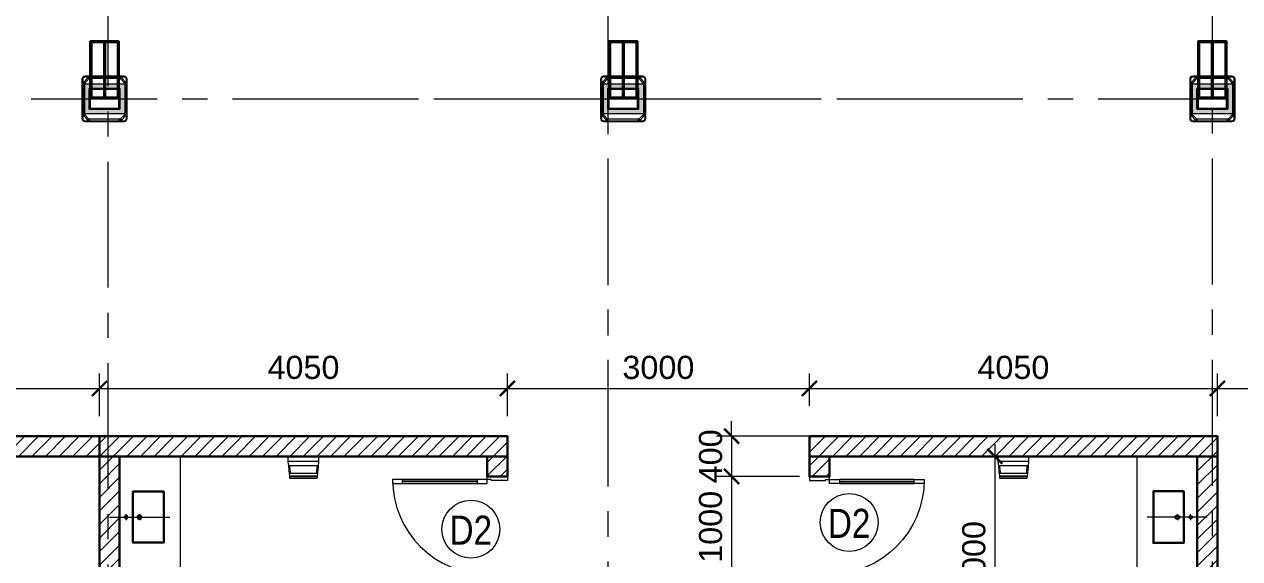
# Model space of a CAD drawing. Header units: millimetres. Extents: x 886808 to 1650903, y -1008069 to 230892.
# Drawn here: x 939122 to 951190, y -502206 to -496899 of the extents above; entities that cross this region are included whole.
import ezdxf
from ezdxf.enums import TextEntityAlignment as Align

# ---------------------------------------------------------------- set-up
doc = ezdxf.new("R2010")
doc.units = ezdxf.units.MM
doc.linetypes.add('CENTER', pattern=[2, 1.25, -0.25, 0.25, -0.25])
doc.linetypes.add('VE SINH$0$ACAD_ISO02W100', pattern=[15, 12, -3])
doc.layers.get('0').update_dxf_attribs({"lineweight": 0})
for name, color, linetype, lineweight in [('03- Net Cua- 153', 153, 'Continuous', 9), ('8l NET TO', 8, 'Continuous', 9), ('A-GLAZ-CURT', 52, 'Continuous', 5), ('A-Wall', 113, 'Continuous', 30), ('A_Dim', 8, 'Continuous', 5), ('DS_Dim', 8, 'Continuous', 0), ('HACTH', 8, 'Continuous', 0), ('net vl', 33, 'Continuous', 5), ('P-SANR-FIXT', 6, 'Continuous', 5), ('X-BT-MB-F1$0$SP-CỬA', 157, 'Continuous', 0)]:
    doc.layers.add(name, color=color, linetype=linetype, lineweight=lineweight)
doc.styles.add('OBAYASHI', font='ARIALN.TTF')
doc.styles.add('TIÊU ĐỀ', font='arial.ttf', dxfattribs={"height": 230})
doc.styles.add('TRUNG TIN', font='')
doc.styles.get('TRUNG TIN').set_extended_font_data('VNI-Helve-Condense')
doc.dimstyles.new('1-100', dxfattribs={"dimtxt": 230, "dimasz": 150, "dimexe": 150, "dimexo": 300, "dimgap": 90, "dimtad": 1, "dimdec": 0, "dimrnd": 5, "dimzin": 0, "dimtxsty": 'TIÊU ĐỀ', "dimblk": 'ARCHTICK', "dimcen": 100, "dimdle": 120, "dimclrd": 256, "dimclre": 256, "dimclrt": 2, "dimadec": 0, "dimazin": 0, "dimtfac": 1, "dimtdec": 0, "dimtix": 1, "dimtmove": 1, "dimatfit": 3, "dimldrblk": 'OPEN30', "dimfxl": 900, "dimtolj": 1, "dimtzin": 0, "dimlwd": 13, "dimlwe": 13, "dimarcsym": 1})

# ---------------------------------------------------------------- blocks, each defined once
blk = doc.blocks.new('TRUC KHU BEP')
at = {"layer": '8l NET TO', "color": 251, "linetype": 'CENTER', "ltscale": 1000, "true_color": 0x636466, "transparency": 33554636}
for p, q in [((10000, -3999), (10000, 41158)), ((5035, -4024), (5035, 41133)), ((-5729, 9850), (13215, 9850))]:
    blk.add_line(p, q, dxfattribs=at)
blk = doc.blocks.new('*U162')
at = {"layer": 'X-BT-MB-F1$0$SP-CỬA', "transparency": 33554636}
blk.add_line((-50, 100), (-50, 840), dxfattribs=at)
for points in [[(-30, 0), (-30, 940), (-70, 940), (-70, 0)], [(-30, 100), (-70, 100), (-70, 840), (-30, 840)], [(-1000, -200), (-960, -200), (-960, -40), (-970, -40), (-970, 0), (-1000, 0)], [(0, -200), (-40, -200), (-40, -40), (-30, -40), (-30, 0), (0, 0)]]:
    blk.add_lwpolyline(points, close=True, dxfattribs=at)
at = {"layer": 'X-BT-MB-F1$0$SP-CỬA', "ltscale": 100, "transparency": 33554636}
blk.add_arc((-30, 0), 940, 90, 180, dxfattribs=at)
blk = doc.blocks.new('*U172')
at = {"color": 251, "lineweight": 5, "transparency": 33554636}
for q in [(-30, -65), (30, -65)]:
    blk.add_line((0, -65), q, dxfattribs=at)
at = {"lineweight": 5, "transparency": 33554636}
blk.add_line((0, -65), (0, -35), dxfattribs=at)
at = {"transparency": 33554636}
blk.add_wipeout([(-250, -147), (-250, -145), (-249, -143), (-249, -142), (-247, -140), (-244, -138), (-243, -137), (-240, -137), (-240, -137), (240, -137), (243, -137), (245, -138), (245, -138), (247, -140), (248, -141), (249, -143), (250, -144), (250, -145), (250, -147), (250, -147), (250, -422), (249, -425), (249, -425), (247, -429), (244, -431), (242, -432), (240, -432), (-240, -432), (-243, -431), (-245, -431), (-245, -431), (-247, -429), (-248, -428), (-248, -428), (-250, -424), (-250, -422), (-250, -422)], dxfattribs=at)
at = {"color": 251, "lineweight": 5, "transparency": 33554636}
for p, q in [((0, 100), (0, -497)), ((0, -197), (-30, -197)), ((0, -197), (30, -197))]:
    blk.add_line(p, q, dxfattribs=at)
at = {"lineweight": 5, "transparency": 33554636}
blk.add_line((0, -65), (0, -95), dxfattribs=at)
at = {"transparency": 33554636}
for q in [(0, -167), (0, -227)]:
    blk.add_line((0, -197), q, dxfattribs=at)
at = {"color": 165, "linetype": 'VE SINH$0$ACAD_ISO02W100', "transparency": 33554636}
blk.add_lwpolyline([(260, -432), (260, -137, 0.414214), (250, -127), (-250, -127, 0.414214), (-260, -137), (-260, -432, 0.414214), (-250, -442), (250, -442, 0.414214)], format="xyb", close=True, dxfattribs=at)
at = {"color": 0, "transparency": 33554636}
blk.add_lwpolyline([(250, -422), (250, -147, 0.414214), (240, -137), (-240, -137, 0.414214), (-250, -147), (-250, -422, 0.414214), (-240, -432), (240, -432, 0.414214)], format="xyb", close=True, dxfattribs=at)
for centre, radius in [((0, -65), 18), ((0, -197), 22.5)]:
    blk.add_circle(centre, radius, dxfattribs=at)
at = {"color": 165, "transparency": 33554636}
for centre, radius in [((0, -65), 16), ((0, -197), 17.5)]:
    blk.add_circle(centre, radius, dxfattribs=at)
blk = doc.blocks.new('DAC_SA_Hand Dryer - DAC_Hand Dryer-946013-MẶT BẰNG BỐ TRÍ TẦNG 2')
at = {"layer": 'P-SANR-FIXT', "color": 251, "true_color": 0x636466}
for p, q in [((-150, -2), (-150, -52)), ((150, -2), (-150, -2)), ((-150, -52), (150, -52)), ((-150, -52), (-146, -95)), ((-146, -95), (-142, -141)), ((-146, -95), (146, -95)), ((-134, -141), (-138, -95)), ((138, -95), (134, -141)), ((142, -141), (146, -95)), ((146, -95), (150, -52)), ((150, -52), (150, -2)), ((-140, -161), (-132, -161)), ((-140, -161), (-139, -172)), ((-139, -172), (139, -172)), ((-139, -172), (-136, -199)), ((-136, -199), (136, -199)), ((-136, -199), (-136, -203)), ((136, -203), (-136, -203)), ((-136, -204), (136, -204)), ((-136, -204), (-134, -221)), ((-134, -202), (-134, -203)), ((-134, -221), (134, -221)), ((-131, -172), (-132, -161)), ((132, -161), (131, -172)), ((132, -161), (140, -161)), ((134, -202), (134, -203)), ((134, -221), (136, -204)), ((136, -199), (139, -172)), ((136, -203), (136, -199)), ((139, -172), (140, -161))]:
    blk.add_line(p, q, dxfattribs=at)
at = {"layer": 'P-SANR-FIXT', "color": 251, "true_color": 0x636466, "flags": 128}
for points in [[(-142, -141), (-141, -153), (-140, -161)], [(-132, -161), (-133, -153), (-134, -141)], [(134, -141), (133, -153), (132, -161)], [(140, -161), (141, -153), (142, -141)]]:
    blk.add_lwpolyline(points, dxfattribs=at)
blk = doc.blocks.new('so thu tu bac thang')
at = {"ltscale": 300}
blk.add_circle((37.7, 0), 125, dxfattribs=at)
at = {"style": 'OBAYASHI'}
blk.add_attdef('SO_THU_TU_BAC_THANG', (-91.5, -138.5), '', height=300, dxfattribs=at)
blk = doc.blocks.new('A$C0DD655ED')
at = {"layer": 'A_Dim', "transparency": 33554636}
h = blk.add_hatch(dxfattribs=at)
h.set_pattern_fill('ANGLE', color=256)
h.set_pattern_definition([(0, (4687050.9006, -31895392.7794), (0, 6.985), [5.08, -1.905]), (90, (4687050.9006, -31895392.7794), (-6.985, 4e-16), [5.08, -1.905])])
h.paths.add_polyline_path([(25, 375), (425, 375), (425, 75), (25, 75)])
h.paths.add_polyline_path([(75, 325), (375, 325), (375, 125), (75, 125)], flags=16)
at = {"layer": '03- Net Cua- 153', "linetype": 'Continuous', "transparency": 33554636}
for p, q in [((125, 442), (125, 450)), ((125, 442), (125, 450)), ((128, 442), (128, 450)), ((128, 442), (128, 450)), ((322, 442), (322, 450)), ((322, 442), (322, 450)), ((325, 442), (325, 450)), ((325, 442), (325, 450)), ((442, 325), (450, 325)), ((442, 322), (450, 322)), ((442, 128), (450, 128)), ((442, 125), (450, 125)), ((125, 8), (125, 0)), ((125, 8), (125, 0)), ((128, 8), (128, 0)), ((128, 8), (128, 0)), ((322, 8), (322, 0)), ((322, 8), (322, 0)), ((325, 8), (325, 0)), ((325, 8), (325, 0))]:
    blk.add_line(p, q, dxfattribs=at)
for points in [[(30, 0), (420, 0, 0.414214), (450, 30), (450, 420, 0.414214), (420, 450), (30, 450, 0.414214), (0, 420), (0, 30, 0.414214)], [(30, 8), (420, 8, 0.414214), (442, 30), (442, 420, 0.414214), (420, 442), (30, 442, 0.414214), (8, 420), (8, 30, 0.414214)]]:
    blk.add_lwpolyline(points, format="xyb", close=True, dxfattribs=at)
at = {"layer": 'A-GLAZ-CURT', "transparency": 33554636}
for points in [[(11, 389), (25, 389), (25, 375), (11, 375)], [(61, 442), (75, 442), (75, 428), (61, 428)], [(389, 442), (375, 442), (375, 428), (389, 428)], [(425, 389), (439, 389), (439, 375), (425, 375)], [(11, 75), (25, 75), (25, 61), (11, 61)], [(61, 8), (75, 8), (75, 22), (61, 22)], [(389, 8), (375, 8), (375, 22), (389, 22)], [(425, 75), (439, 75), (439, 61), (425, 61)]]:
    blk.add_lwpolyline(points, close=True, dxfattribs=at)
at = {"layer": 'A_Dim', "transparency": 33554636}
for points in [[(25, 375), (11, 389)], [(11, 375), (25, 389)], [(15, 389), (61, 438)], [(71, 428), (25, 379)], [(75, 428), (61, 442)], [(61, 428), (75, 442)], [(375, 428), (389, 442)], [(389, 428), (375, 442)], [(379, 428), (425, 379)], [(435, 389), (389, 438)], [(439, 375), (425, 389)], [(425, 375), (439, 389)], [(25, 61), (11, 75)], [(11, 61), (25, 75)], [(15, 61), (61, 12)], [(73, 20), (25, 71)], [(75, 22), (61, 8)], [(61, 22), (75, 8)], [(375, 22), (389, 8)], [(389, 22), (375, 8)], [(377, 20), (425, 71)], [(435, 61), (389, 12)], [(439, 61), (425, 75)], [(425, 61), (439, 75)]]:
    blk.add_lwpolyline(points, dxfattribs=at)
for points in [[(25, 61), (11, 61), (11, 389), (25, 389)], [(25, 375), (425, 375), (425, 75), (25, 75)], [(61, 442), (389, 442), (389, 428), (61, 428)], [(425, 61), (439, 61), (439, 389), (425, 389)], [(75, 325), (375, 325), (375, 125), (75, 125)], [(61, 8), (389, 8), (389, 22), (61, 22)]]:
    blk.add_lwpolyline(points, close=True, dxfattribs=at)
blk = doc.blocks.new('_ArchTick')
at = {"color": 0, "linetype": 'ByBlock', "const_width": 0.15}
blk.add_lwpolyline([(-0.5, -0.5), (0.5, 0.5)], dxfattribs=at)
blk = doc.blocks.new('*D1373')
at = {"layer": 'A_Dim', "lineweight": 13, "transparency": 16777216}
for p, q in [((936489, -500690), (936489, -500366)), ((939869, -500790), (939869, -500366)), ((936369, -500516), (939989, -500516))]:
    blk.add_line(p, q, dxfattribs=at)
at = {"layer": 'Defpoints', "color": 0, "transparency": 16777216}
for p in [(939869, -500516), (936489, -500990), (939869, -501090)]:
    blk.add_point(p, dxfattribs=at)
at = {"layer": 'A_Dim', "lineweight": 13, "transparency": 16777216, "xscale": 150, "yscale": 150, "zscale": 150, "rotation": 180}
blk.add_blockref('_ArchTick', (936489, -500516), dxfattribs=at)
at = {"layer": 'A_Dim', "lineweight": 13, "transparency": 16777216, "xscale": 150, "yscale": 150, "zscale": 150}
blk.add_blockref('_ArchTick', (939869, -500516), dxfattribs=at)
at = {"layer": 'A_Dim', "color": 2, "transparency": 16777216, "insert": (938179, -500308), "char_height": 230, "attachment_point": 5, "style": 'TIÊU ĐỀ'}
blk.add_mtext('\\A1;3380', dxfattribs=at)
blk = doc.blocks.new('_Open30')
at = {"color": 0, "linetype": 'ByBlock', "lineweight": -2}
for p, q in [((-1, 0.268), (0, 0)), ((0, 0), (-1, -0.268)), ((0, 0), (-1, 0))]:
    blk.add_line(p, q, dxfattribs=at)
blk = doc.blocks.new('*D1374')
at = {"layer": 'A_Dim', "lineweight": 13, "transparency": 16777216}
for p, q in [((939869, -500790), (939869, -500366)), ((943919, -500790), (943919, -500366)), ((939749, -500516), (944039, -500516))]:
    blk.add_line(p, q, dxfattribs=at)
at = {"layer": 'Defpoints', "color": 0, "transparency": 16777216}
for p in [(943919, -500516), (939869, -501090), (943919, -501090)]:
    blk.add_point(p, dxfattribs=at)
at = {"layer": 'A_Dim', "lineweight": 13, "transparency": 16777216, "xscale": 150, "yscale": 150, "zscale": 150, "rotation": 180}
blk.add_blockref('_ArchTick', (939869, -500516), dxfattribs=at)
at = {"layer": 'A_Dim', "lineweight": 13, "transparency": 16777216, "xscale": 150, "yscale": 150, "zscale": 150}
blk.add_blockref('_ArchTick', (943919, -500516), dxfattribs=at)
at = {"layer": 'A_Dim', "color": 2, "transparency": 16777216, "insert": (941894, -500308), "char_height": 230, "attachment_point": 5, "style": 'TIÊU ĐỀ'}
blk.add_mtext('\\A1;4050', dxfattribs=at)
blk = doc.blocks.new('*D1375')
at = {"layer": 'A_Dim', "lineweight": 13, "transparency": 16777216}
for p, q in [((943919, -500790), (943919, -500366)), ((946918, -500690), (946918, -500366)), ((943799, -500516), (947038, -500516))]:
    blk.add_line(p, q, dxfattribs=at)
at = {"layer": 'Defpoints', "color": 0, "transparency": 16777216}
for p in [(946918, -500516), (946918, -500990), (943919, -501090)]:
    blk.add_point(p, dxfattribs=at)
at = {"layer": 'A_Dim', "lineweight": 13, "transparency": 16777216, "xscale": 150, "yscale": 150, "zscale": 150, "rotation": 180}
blk.add_blockref('_ArchTick', (943919, -500516), dxfattribs=at)
at = {"layer": 'A_Dim', "lineweight": 13, "transparency": 16777216, "xscale": 150, "yscale": 150, "zscale": 150}
blk.add_blockref('_ArchTick', (946918, -500516), dxfattribs=at)
at = {"layer": 'A_Dim', "color": 2, "transparency": 16777216, "insert": (945418, -500308), "char_height": 230, "attachment_point": 5, "style": 'TIÊU ĐỀ'}
blk.add_mtext('\\A1;3000', dxfattribs=at)
blk = doc.blocks.new('*D1376')
at = {"layer": 'A_Dim', "lineweight": 13, "transparency": 16777216}
for p, q in [((946918, -500690), (946918, -500366)), ((950969, -500790), (950969, -500366)), ((946798, -500516), (951089, -500516))]:
    blk.add_line(p, q, dxfattribs=at)
at = {"layer": 'Defpoints', "color": 0, "transparency": 16777216}
for p in [(950969, -500516), (946918, -500990), (950969, -501090)]:
    blk.add_point(p, dxfattribs=at)
at = {"layer": 'A_Dim', "lineweight": 13, "transparency": 16777216, "xscale": 150, "yscale": 150, "zscale": 150, "rotation": 180}
blk.add_blockref('_ArchTick', (946918, -500516), dxfattribs=at)
at = {"layer": 'A_Dim', "lineweight": 13, "transparency": 16777216, "xscale": 150, "yscale": 150, "zscale": 150}
blk.add_blockref('_ArchTick', (950969, -500516), dxfattribs=at)
at = {"layer": 'A_Dim', "color": 2, "transparency": 16777216, "insert": (948943, -500308), "char_height": 230, "attachment_point": 5, "style": 'TIÊU ĐỀ'}
blk.add_mtext('\\A1;4050', dxfattribs=at)
blk = doc.blocks.new('*D1377')
at = {"layer": 'A_Dim', "lineweight": 13, "transparency": 16777216}
for p, q in [((950969, -500790), (950969, -500366)), ((955519, -502890), (955519, -500366)), ((950849, -500516), (955639, -500516))]:
    blk.add_line(p, q, dxfattribs=at)
at = {"layer": 'Defpoints', "color": 0, "transparency": 16777216}
for p in [(955519, -500516), (950969, -501090), (955519, -503190)]:
    blk.add_point(p, dxfattribs=at)
at = {"layer": 'A_Dim', "lineweight": 13, "transparency": 16777216, "xscale": 150, "yscale": 150, "zscale": 150, "rotation": 180}
blk.add_blockref('_ArchTick', (950969, -500516), dxfattribs=at)
at = {"layer": 'A_Dim', "lineweight": 13, "transparency": 16777216, "xscale": 150, "yscale": 150, "zscale": 150}
blk.add_blockref('_ArchTick', (955519, -500516), dxfattribs=at)
at = {"layer": 'A_Dim', "color": 2, "transparency": 16777216, "insert": (953244, -500308), "char_height": 230, "attachment_point": 5, "style": 'TIÊU ĐỀ'}
blk.add_mtext('\\A1;4550', dxfattribs=at)
blk = doc.blocks.new('*D1381')
at = {"layer": 'A_Dim', "lineweight": 13, "transparency": 16777216}
for p, q in [((946145, -500990), (946145, -500840)), ((946928, -500990), (945995, -500990)), ((946145, -500990), (946145, -501390)), ((946818, -501390), (945995, -501390)), ((946145, -501390), (946145, -501540))]:
    blk.add_line(p, q, dxfattribs=at)
at = {"layer": 'Defpoints', "color": 0, "transparency": 16777216}
for p in [(947228, -500990), (946145, -501390), (947118, -501390)]:
    blk.add_point(p, dxfattribs=at)
at = {"layer": 'A_Dim', "lineweight": 13, "transparency": 16777216, "xscale": 150, "yscale": 150, "zscale": 150}
for p, rotation in [((946145, -500990), 270), ((946145, -501390), 90)]:
    blk.add_blockref('_ArchTick', p, dxfattribs=dict(at, rotation=rotation))
at = {"layer": 'A_Dim', "color": 2, "transparency": 16777216, "insert": (945937, -501190), "char_height": 230, "attachment_point": 5, "rotation": 90, "style": 'TIÊU ĐỀ'}
blk.add_mtext('\\A1;400', dxfattribs=at)
blk = doc.blocks.new('*D1382')
at = {"layer": 'A_Dim', "lineweight": 13, "transparency": 16777216}
for p, q in [((946145, -501270), (946145, -502510)), ((946818, -501390), (945995, -501390)), ((946618, -502390), (945995, -502390))]:
    blk.add_line(p, q, dxfattribs=at)
at = {"layer": 'Defpoints', "color": 0, "transparency": 16777216}
for p in [(947118, -501390), (946145, -502390), (946918, -502390, 0)]:
    blk.add_point(p, dxfattribs=at)
at = {"layer": 'A_Dim', "lineweight": 13, "transparency": 16777216, "xscale": 150, "yscale": 150, "zscale": 150}
for p, rotation in [((946145, -501390), 90), ((946145, -502390), 270)]:
    blk.add_blockref('_ArchTick', p, dxfattribs=dict(at, rotation=rotation))
at = {"layer": 'A_Dim', "color": 2, "transparency": 16777216, "insert": (945937, -501890), "char_height": 230, "attachment_point": 5, "rotation": 90, "style": 'TIÊU ĐỀ'}
blk.add_mtext('\\A1;1000', dxfattribs=at)
blk = doc.blocks.new('*D1394')
at = {"layer": 'A_Dim', "lineweight": 13, "transparency": 16777216}
for p, q in [((948759, -501070), (948759, -503310)), ((948835, -501190), (948909, -501190)), ((948418, -503190), (948909, -503190))]:
    blk.add_line(p, q, dxfattribs=at)
at = {"layer": 'Defpoints', "color": 0, "transparency": 16777216}
for p in [(948535, -501190), (948118, -503190), (948759, -503190)]:
    blk.add_point(p, dxfattribs=at)
at = {"layer": 'A_Dim', "lineweight": 13, "transparency": 16777216, "xscale": 150, "yscale": 150, "zscale": 150}
for p, rotation in [((948759, -501190), 90), ((948759, -503190), 270)]:
    blk.add_blockref('_ArchTick', p, dxfattribs=dict(at, rotation=rotation))
at = {"layer": 'A_Dim', "color": 2, "transparency": 16777216, "insert": (948551, -502190), "char_height": 230, "attachment_point": 5, "rotation": 90, "style": 'TIÊU ĐỀ'}
blk.add_mtext('\\A1;2000', dxfattribs=at)
blk = doc.blocks.new('cc')
at = {"layer": 'A-GLAZ-CURT', "transparency": 33554636}
blk.add_lwpolyline([(222569, 39756), (222287, 39756), (222287, 39659), (222278, 39659), (222278, 39859), (222287, 39859), (222287, 39762), (222569, 39762), (222569, 39859), (222578, 39859), (222578, 39659), (222569, 39659)], close=True, dxfattribs=at)
at = {"layer": 'A-Wall', "transparency": 33554636}
blk.add_lwpolyline([(222278, 39659), (222578, 39659), (222578, 39859), (222278, 39859)], close=True, dxfattribs=at)

msp = doc.modelspace()

# ---------------------------------------------------------------- hatches: boundary and pattern name
at = {"layer": 'HACTH', "transparency": 33554636}
h = msp.add_hatch(dxfattribs=at)
h.set_pattern_fill('ANSI31', color=256, scale=30)
h.paths.add_polyline_path([(958118.6, -475390.1), (958318.6, -475390.1), (958318.6, -470590.1), (958118.6, -470590.1)])
h.paths.add_polyline_path([(953643.6, -470589.9), (958998.6, -470589.7), (958998.6, -470390.1), (953643.6, -470390.4)])
h.paths.add_polyline_path([(955518.6, -503190.2), (950968.6, -503190.2), (950968.6, -503390.1), (955518.6, -503390.1)])
h.paths.add_polyline_path([(934988.6, -470589.7), (935188.6, -470589.7), (935188.6, -471895.8), (934988.6, -471895.8)])
h.paths.add_polyline_path([(943236, -507290.1), (945731.1, -507290.1), (945731.1, -507490.1), (943236, -507490.1)])
h.paths.add_polyline_path([(956518.6, -503190.2), (958318.6, -503190.1), (958318.6, -503390.1), (956518.6, -503390.2)])
h.paths.add_polyline_path([(941336, -475390.1), (941536, -475390.1), (941536, -470589.7), (941336, -470589.7)])
h.paths.add_polyline_path([(957418.6, -475490.2), (958318.6, -475490.1), (958318.6, -475390.1), (957418.6, -475390.2)])
h.paths.add_polyline_path([(950256.1, -507290.1), (951068.6, -507290.1), (951068.6, -507490.1), (950256.1, -507490.1)])
h.paths.add_polyline_path([(947331.1, -507290.1), (948656.1, -507290.1), (948656.1, -507490.1), (947331.1, -507490.1)])
h.paths.add_polyline_path([(934988.6, -499915.1), (935188.6, -499915.1), (935188.6, -504440.1), (934988.6, -504440.1)])
h.paths.add_polyline_path([(935188.6, -480090.1), (934988.6, -480090.1), (934988.6, -486040.1), (935188.6, -486040.1), (935188.6, -484340.1)])
h.paths.add_polyline_path([(934988.6, -470590.1), (936571.1, -470590.1), (936571.1, -470390.1), (934988.6, -470390.1)])
h.paths.add_polyline_path([(938371.1, -470389.7), (941536, -470389.7), (941536, -470589.7), (938371.1, -470589.7)])
h.paths.add_polyline_path([(943336, -470389.7), (947798.6, -470389.7), (947798.6, -470590.4), (943336, -470590.4)])
h.paths.add_polyline_path([(949598.6, -470390.4), (953643.6, -470390.4), (953643.6, -470589.7), (949598.6, -470589.7)])
h.paths.add_polyline_path([(938371.1, -507290.1), (941636, -507290.1), (941636, -507490.1), (938371.1, -507490.1)])
h.paths.add_polyline_path([(934988.6, -507490.1), (936571.1, -507490.1), (936571.1, -507290.1), (934988.6, -507290.1)])
h.paths.add_polyline_path([(960798.6, -470389.8), (964918.6, -470389.8), (964918.6, -470589.7), (960798.6, -470589.7)])
h.paths.add_polyline_path([(951068.6, -507490.1), (951872.6, -507490.1), (951872.6, -507290.1), (951068.6, -507290.1)])
h.paths.add_polyline_path([(953472.6, -507490.1), (954272.6, -507490.1), (954272.6, -507290.1), (953472.6, -507290.1)])
h.paths.add_polyline_path([(955872.6, -507490.1), (956784.8, -507490.1), (956784.8, -507290.1), (955872.6, -507290.1)])
h.paths.add_polyline_path([(951068.6, -503390.1), (951068.6, -507290.1), (950868.6, -507290.1), (950868.6, -503605.1), (950968.6, -503605.1), (950968.6, -503390.1)])
h.paths.add_polyline_path([(950968.6, -501190.2), (950968.6, -503605.1), (950768.6, -503605.1), (950768.6, -501190.2)])
h.paths.add_polyline_path([(946917.9, -500990.1), (950968.6, -500990.1), (950968.6, -501190.2), (946917.9, -501190.2)])
h.paths.add_polyline_path([(946917.8, -502390.2), (947117.8, -502390.2), (947117.8, -503190.1), (946917.8, -503190.1)])
h.paths.add_polyline_path([(947117.8, -501390.2), (946917.8, -501390.2), (946917.9, -501190.2), (947117.9, -501190.2)])
h.paths.add_polyline_path([(948117.9, -503390.1), (948117.9, -503190.1), (942718.6, -503190.1), (942718.6, -503390.1)])
h.paths.add_polyline_path([(943918.6, -502390.2), (943718.6, -502390.2), (943718.6, -503190.1), (943918.6, -503190.1)])
h.paths.add_polyline_path([(943718.6, -501390.2), (943918.6, -501390.2), (943918.6, -501190.2), (943718.6, -501190.2)])
h.paths.add_polyline_path([(939868.6, -501190.2), (943918.6, -501190.2), (943918.6, -500990.1), (939868.6, -500990.2)])
h.paths.add_polyline_path([(939868.6, -501190.2), (939868.6, -500990.2), (936488.6, -500990.2), (936488.6, -501190.2)])
h.paths.add_polyline_path([(935488.6, -500990.1), (935188.6, -500990.1), (935188.6, -501190.1), (935488.6, -501190.1)])
h.paths.add_polyline_path([(940068.6, -501190.2), (940068.6, -507290.1), (939868.6, -507290.1), (939868.6, -501190.2)])
h.paths.add_polyline_path([(944218.3, -507290.1), (944418.3, -507290.1), (944418.2, -503390.1), (944218.2, -503390.1)])
h.paths.add_polyline_path([(945631.7, -507290.1), (945631.7, -507040.1), (944418.3, -507040.1), (944418.3, -507290.2)])
h.paths.add_polyline_path([(945731.7, -506940.1), (945731.7, -507290.1), (944418.3, -507290.2), (944418.3, -506940.1)])
h.paths.add_polyline_path([(935188.6, -492365.1), (934988.6, -492365.1), (934988.6, -491415.1), (935188.6, -491415.1)])
h.paths.add_polyline_path([(935188.6, -473695.8), (934988.6, -473695.8), (934988.6, -475672.3), (935188.6, -475672.3)])
h.paths.add_polyline_path([(935188.6, -489615.1), (934988.6, -489615.1), (934988.6, -488415.1), (935188.6, -488415.1)])
h.paths.add_polyline_path([(935188.6, -506240.1), (934988.6, -506240.1), (934988.6, -507290.1), (935188.6, -507290.1)])
h.paths.add_polyline_path([(935188.6, -486615.1), (934988.6, -486615.1), (934988.6, -486040.1), (935188.6, -486040.1)])
h.paths.add_polyline_path([(934988.6, -478490.2), (935188.6, -478490.2), (935188.6, -477872.3), (934988.6, -477872.3)])
h.paths.add_polyline_path([(935188.6, -495365.1), (934988.6, -495365.1), (934988.6, -494165.1), (935188.6, -494165.1)])
h.paths.add_polyline_path([(935188.6, -498115.1), (934988.6, -498115.1), (934988.6, -497165.1), (935188.6, -497165.1)])
h.paths.add_polyline_path([(946528.6, -475390.1), (946628.6, -475390.1), (946628.6, -475190.1), (946528.6, -475190.1)])
h.paths.add_polyline_path([(945119.3, -473045.7), (944918.8, -473045.7), (944918.6, -475390.1), (945119.1, -475390.1)])
h.paths.add_polyline_path([(944918.6, -473693), (944918.6, -473593), (946528.4, -473593), (946528.4, -473693)])
h.paths.add_polyline_path([(946628.6, -474430.1), (946528.6, -474430.1), (946528.6, -471840.1), (946628.6, -471840.1)])
h.paths.add_polyline_path([(944918.8, -472090.1), (944918.8, -471990.1), (946528.6, -471990.1), (946528.6, -472090.1)])
h.paths.add_polyline_path([(945116.5, -471990.1), (944918.6, -471990.1), (944918.6, -470739.7), (945116.5, -470739.7)])
h.paths.add_polyline_path([(944918.6, -470739.7), (945119.1, -470739.7), (945119.1, -470590.4), (944918.6, -470590.4)])
h.paths.add_polyline_path([(945119, -472285.7), (944919, -472285.7), (944919.1, -472085.6), (945119.1, -472085.6)])
h.paths.add_polyline_path([(935188.6, -475490.1), (936963.2, -475490.1), (936963.2, -475390.2), (935188.6, -475390.2)])
h.paths.add_polyline_path([(941905.1, -475490.1), (938163.2, -475490.1), (938163.2, -475390.1), (941905.1, -475390.2)])
h.paths.add_polyline_path([(943128.5, -475390.2), (955798.6, -475390.1), (955798.6, -475490.1), (943128.5, -475490.2)])
h.paths.add_polyline_path([(932488.6, -477672.3), (932488.6, -475872.3), (934988.6, -475872.3), (934988.6, -476034.9), (935188.6, -476034.9), (935188.6, -475672.3), (932288.6, -475672.3), (932288.6, -477872.3), (935188.6, -477872.3), (935188.6, -477535.3), (934988.6, -477535.3), (934988.6, -477672.3)])

# ---------------------------------------------------------------- linework, layer by layer
at = {"layer": '8l NET TO', "color": 251, "linetype": 'CENTER', "ltscale": 1000, "true_color": 0x636466, "transparency": 33554636}
for p, q in [((944918.6, -511483.1), (944918.6, -466326.1)), ((950918.6, -511483.1), (950918.6, -466326.1)), ((941785.5, -497640.1), (971474.1, -497640.1))]:
    msp.add_line(p, q, dxfattribs=at)
at = {"layer": 'A-Wall', "transparency": 33554636}
for points in [[(939777.6, -497637.1), (940059.6, -497637.1), (940059.6, -497067.1), (939777.6, -497067.1)], [(939787.6, -497627.1), (940049.6, -497627.1), (940049.6, -497077.1), (939787.6, -497077.1)], [(939913.6, -497077.1), (939923.6, -497077.1), (939923.6, -497627.1), (939913.6, -497627.1)], [(944927.6, -497637.1), (945209.6, -497637.1), (945209.6, -497067.1), (944927.6, -497067.1)], [(944937.6, -497627.1), (945199.6, -497627.1), (945199.6, -497077.1), (944937.6, -497077.1)], [(945063.6, -497077.1), (945073.6, -497077.1), (945073.6, -497627.1), (945063.6, -497627.1)], [(950777.6, -497637.1), (951059.6, -497637.1), (951059.6, -497067.1), (950777.6, -497067.1)], [(950787.6, -497627.1), (951049.6, -497627.1), (951049.6, -497077.1), (950787.6, -497077.1)], [(950913.6, -497077.1), (950923.6, -497077.1), (950923.6, -497627.1), (950913.6, -497627.1)], [(939768.6, -497540.1), (940068.6, -497540.1), (940068.6, -497740.1), (939768.6, -497740.1)], [(944918.6, -497540.1), (945218.6, -497540.1), (945218.6, -497740.1), (944918.6, -497740.1)], [(950768.6, -497540.1), (951068.6, -497540.1), (951068.6, -497740.1), (950768.6, -497740.1)], [(939868.6, -501190.2), (939868.6, -500990.2), (936488.6, -500990.2), (936488.6, -501190.2)], [(939868.6, -501190.2), (943918.6, -501190.2), (943918.6, -500990.1), (939868.6, -500990.2)], [(946917.9, -500990.1), (950968.6, -500990.1), (950968.6, -501190.2), (946917.9, -501190.2)], [(940068.6, -501190.2), (940068.6, -507290.1), (939868.6, -507290.1), (939868.6, -501190.2)], [(943718.6, -501390.2), (943918.6, -501390.2), (943918.6, -501190.2), (943718.6, -501190.2)], [(947117.8, -501390.2), (946917.8, -501390.2), (946917.9, -501190.2), (947117.9, -501190.2)], [(950968.6, -501190.2), (950968.6, -503605.1), (950768.6, -503605.1), (950768.6, -501190.2)]]:
    msp.add_lwpolyline(points, close=True, dxfattribs=at)
at = {"layer": 'A-Wall', "color": 250, "lineweight": 18, "transparency": 33554636}
for points in [[(940068.6, -501190.2), (940668.6, -501190.2), (940668.6, -503605.1), (940068.6, -503605.1), (940068.6, -502397.7), (940068.6, -501190.2)], [(950767.9, -501190.2), (950167.9, -501190.2), (950167.9, -503605.1), (950767.9, -503605.1), (950767.9, -502397.7), (950767.9, -501190.2)]]:
    msp.add_lwpolyline(points, close=True, dxfattribs=at)

# ---------------------------------------------------------------- block references
at = {"transparency": 33554636}
msp.add_blockref('TRUC KHU BEP', (934918.6, -507490.1), dxfattribs=at)
ref = msp.add_blockref('so thu tu bac thang', (943643.4, -501913.9), dxfattribs=dict(at, xscale=2.304000000003725, yscale=2.304000000003725, zscale=2.304000000003725, rotation=180.0000000014473))
ref.add_attrib('SO_THU_TU_BAC_THANG', 'D2', dxfattribs={"height": 288, "style": 'TRUNG TIN'}).set_placement((943555.6, -502067), align=Align.CENTER)
ref = msp.add_blockref('so thu tu bac thang', (947399.7, -501846.4), dxfattribs=dict(at, xscale=2.304000000003725, yscale=2.304000000003725, zscale=2.304000000003725, rotation=180.0000000014473))
ref.add_attrib('SO_THU_TU_BAC_THANG', 'D2', dxfattribs={"height": 288, "style": 'TRUNG TIN'}).set_placement((947312, -501999.5), align=Align.CENTER)
at = {"layer": 'A_Dim', "transparency": 33554636}
for p in [(939693.6, -497865.1), (944843.6, -497865.1), (950693.6, -497865.1)]:
    msp.add_blockref('A$C0DD655ED', p, dxfattribs=at)
at = {"layer": 'DS_Dim', "transparency": 33554636}
for p in [(717490.3, -537399.1), (722640.3, -537399.1), (728490.3, -537399.1)]:
    msp.add_blockref('cc', p, dxfattribs=at)
at = {"layer": 'net vl', "ltscale": 300, "transparency": 33554636, "extrusion": (-1.99684e-08, 4.10546e-11, -1), "xscale": -1, "rotation": 269.9989754496609}
msp.add_blockref('*U162', (-943718.6, -501390.2, 0), dxfattribs=at)
at = {"layer": 'net vl', "ltscale": 300, "transparency": 33554636, "extrusion": (1.99684e-08, 4.10546e-11, -1), "rotation": 90.00102455033917}
msp.add_blockref('*U162', (-947117.9, -501390.2, 0), dxfattribs=at)
at = {"layer": 'P-SANR-FIXT', "color": 251, "true_color": 0x636466, "transparency": 33554636, "xscale": -1}
for p in [(941893.6, -501188.2), (948943.2, -501188.2)]:
    msp.add_blockref('DAC_SA_Hand Dryer - DAC_Hand Dryer-946013-MẶT BẰNG BỐ TRÍ TẦNG 2', p, dxfattribs=at)

# ---------------------------------------------------------------- dimensions: what is measured, and where the dimension line sits
at = {"layer": 'A_Dim'}
for base, p1, p2, picture, middle in [((939868.6, -500515.5), (936488.6, -500990.1), (939868.6, -501090.2), '*D1373', (938178.6, -500308)), ((943918.6, -500515.5), (939868.6, -501090.2), (943918.6, -501090.2), '*D1374', (941893.6, -500308.1)), ((946917.9, -500515.5), (943918.6, -501090.2), (946917.9, -500990.1), '*D1375', (945418.2, -500308)), ((950968.6, -500515.5), (946917.9, -500990.1), (950968.6, -501090.2), '*D1376', (948943.2, -500308.1))]:
    dim = msp.add_linear_dim(base=base, p1=p1, p2=p2, dimstyle='1-100', dxfattribs=at)
    dim.commit()
    dim.dimension.update_dxf_attribs({"geometry": picture, "text_midpoint": middle})
for base, p1, p2, picture, middle in [((946144.5, -501390.2), (947227.5, -500990.1), (947117.9, -501390.2), '*D1381', (945937.1, -501190.2)), ((948758.5, -503190.1), (948535, -501190.2), (948117.9, -503190.1), '*D1394', (948551.1, -502190.1)), ((946144.5, -502390.2), (947117.9, -501390.2), (946917.8, -502390.2, 0), '*D1382', (945937.1, -501890.2))]:
    dim = msp.add_linear_dim(base=base, p1=p1, p2=p2, angle=90, dimstyle='1-100', dxfattribs=at)
    dim.commit()
    dim.dimension.update_dxf_attribs({"geometry": picture, "text_midpoint": middle})

# ---------------------------------------------------------------- next in the draw order: block references
at = {"color": 250, "lineweight": 18, "transparency": 33554636, "xscale": -1, "rotation": 90}
msp.add_blockref('*U172', (940068.6, -501793.9), dxfattribs=at)
at = {"color": 250, "lineweight": 18, "transparency": 33554636, "rotation": 270}
msp.add_blockref('*U172', (950767.9, -501793.9), dxfattribs=at)

# ---------------------------------------------------------------- next in the draw order: dimensions: what is measured, and where the dimension line sits
at = {"layer": 'A_Dim'}
dim = msp.add_linear_dim(base=(955518.6, -500515.5), p1=(950968.6, -501090.2), p2=(955518.6, -503190.2), dimstyle='1-100', dxfattribs=at)
dim.commit()
dim.dimension.update_dxf_attribs({"geometry": '*D1377', "text_midpoint": (953243.6, -500308.1)})

doc.saveas('drawing.dxf')
